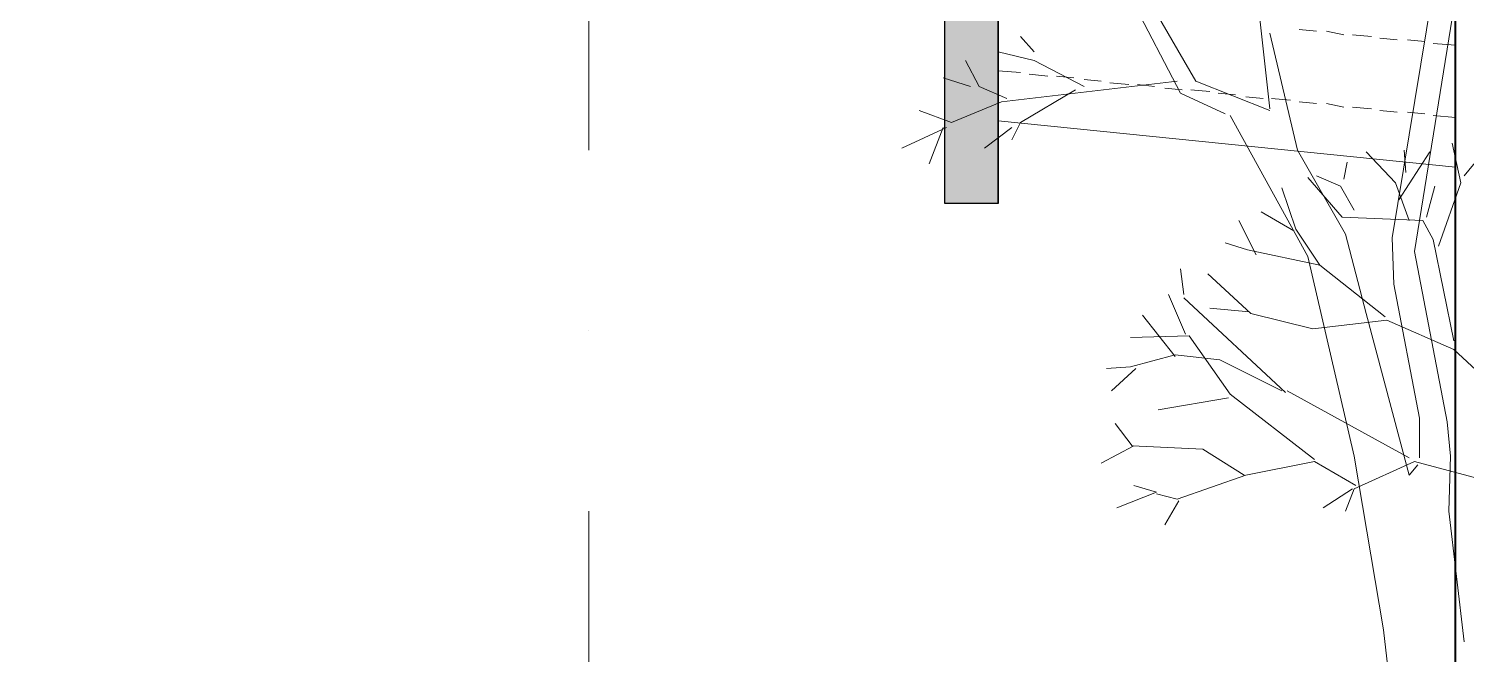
# Model space of a CAD drawing. Header units: millimetres. Extents: x 182 to 575, y -105 to 95.
# Drawn here: x 268.782 to 272.762, y 68.548 to 70.28 of the extents above; entities that cross this region are included whole.
import ezdxf

# ---------------------------------------------------------------- set-up
doc = ezdxf.new("R2010")
doc.units = ezdxf.units.MM
doc.header["$MEASUREMENT"] = 0
doc.layers.add('PDF_Geometry', color=7, linetype='Continuous')
doc.layers.add('PDF_Solid Fills', color=7, linetype='Continuous')

msp = doc.modelspace()

# ---------------------------------------------------------------- hatches: boundary and pattern name
at = {"layer": 'PDF_Solid Fills', "true_color": 0xb9b9b9, "transparency": 33554559}
msp.add_hatch(color=9, dxfattribs=at).paths.add_polyline_path([(261.6659, 70.5062), (261.6659, 73.0681), (261.5183, 73.0681), (261.5183, 70.5062), (259.5945, 70.5062), (259.5945, 69.7967), (259.7945, 69.7967), (259.7945, 70.3586), (267.9183, 70.3586), (267.9183, 66.6777), (268.0659, 66.6777), (268.0659, 70.3586), (271.3183, 70.3586), (271.3183, 69.7967), (271.4659, 69.7967), (271.4659, 70.5062)])
at = {"layer": 'PDF_Solid Fills', "transparency": 33554559}
h = msp.add_hatch(color=256, dxfattribs=at)
h.paths.add_polyline_path([(268.9302, 70.2751), (268.9227, 70.2751), (268.9302, 70.2751)], flags=0)
h.paths.add_polyline_path([(268.9227, 70.2751), (268.9302, 70.2751), (268.9227, 70.2751)], flags=0)
h.paths.add_polyline_path([(268.9327, 70.2701), (268.9252, 70.2701), (268.9327, 70.2701)], flags=0)
h.paths.add_polyline_path([(268.9252, 70.2676), (268.9352, 70.2676), (268.9252, 70.2676)], flags=0)
h.paths.add_polyline_path([(268.9352, 70.2676), (268.9252, 70.2676), (268.9352, 70.2676)], flags=0)
h = msp.add_hatch(color=256, dxfattribs=at)
h.paths.add_polyline_path([(268.9702, 70.2576), (268.9352, 70.2576), (268.9702, 70.2576)], flags=0)
h.paths.add_polyline_path([(268.9352, 70.2576), (268.9702, 70.2576), (268.9352, 70.2576)], flags=0)
h.paths.add_polyline_path([(268.9602, 70.2526), (268.9452, 70.2526), (268.9602, 70.2526)], flags=0)
h.paths.add_polyline_path([(268.9452, 70.2526), (268.9602, 70.2526), (268.9452, 70.2526)], flags=0)
h = msp.add_hatch(color=256, dxfattribs=at)
h.paths.add_polyline_path([(272.2602, 70.2751), (272.2527, 70.2751), (272.2602, 70.2751)], flags=0)
h.paths.add_polyline_path([(272.2527, 70.2751), (272.2602, 70.2751), (272.2527, 70.2751)], flags=0)
h.paths.add_polyline_path([(272.2627, 70.2701), (272.2527, 70.2701), (272.2627, 70.2701)], flags=0)
h.paths.add_polyline_path([(272.2552, 70.2676), (272.2652, 70.2676), (272.2552, 70.2676)], flags=0)
h.paths.add_polyline_path([(272.2652, 70.2676), (272.2552, 70.2676), (272.2652, 70.2676)], flags=0)
h = msp.add_hatch(color=256, dxfattribs=at)
h.paths.add_polyline_path([(272.3052, 70.2726), (272.3127, 70.2726), (272.3052, 70.2726)], flags=0)
h.paths.add_polyline_path([(272.3127, 70.2726), (272.3052, 70.2726), (272.3127, 70.2726)], flags=0)
h.paths.add_polyline_path([(272.3077, 70.2651), (272.3002, 70.2651), (272.3077, 70.2651)], flags=0)
h = msp.add_hatch(color=256, dxfattribs=at)
h.paths.add_polyline_path([(270.7727, 70.1226), (270.7727, 70.1226), (270.7727, 70.1226)], flags=0)
h.paths.add_polyline_path([(270.7777, 70.1201), (270.7652, 70.1201), (270.7777, 70.1201)], flags=0)
h.paths.add_polyline_path([(270.7652, 70.1201), (270.7777, 70.1201), (270.7652, 70.1201)], flags=0)
h = msp.add_hatch(color=256, dxfattribs=at)
h.paths.add_polyline_path([(270.8202, 70.1451), (270.8152, 70.1451), (270.8202, 70.1451)], flags=0)
h.paths.add_polyline_path([(270.8152, 70.1476), (270.8202, 70.1476), (270.8152, 70.1476)], flags=0)
h.paths.add_polyline_path([(270.8202, 70.1476), (270.8152, 70.1476), (270.8202, 70.1476)], flags=0)
h.paths.add_polyline_path([(270.8127, 70.1526), (270.8177, 70.1526), (270.8127, 70.1526)], flags=0)
h.paths.add_polyline_path([(270.8177, 70.1526), (270.8127, 70.1526), (270.8177, 70.1526)], flags=0)
h.paths.add_polyline_path([(270.8102, 70.1551), (270.8177, 70.1551), (270.8102, 70.1551)], flags=0)
h = msp.add_hatch(color=256, dxfattribs=at)
h.paths.add_polyline_path([(272.3077, 70.1226), (272.3102, 70.1226), (272.3077, 70.1226)], flags=0)
h.paths.add_polyline_path([(272.3152, 70.1201), (272.3027, 70.1201), (272.3152, 70.1201)], flags=0)
h.paths.add_polyline_path([(272.3027, 70.1201), (272.3152, 70.1201), (272.3027, 70.1201)], flags=0)
h = msp.add_hatch(color=256, dxfattribs=at)
h.paths.add_polyline_path([(272.3577, 70.1451), (272.3527, 70.1451), (272.3577, 70.1451)], flags=0)
h.paths.add_polyline_path([(272.3527, 70.1476), (272.3577, 70.1476), (272.3527, 70.1476)], flags=0)
h.paths.add_polyline_path([(272.3577, 70.1476), (272.3527, 70.1476), (272.3577, 70.1476)], flags=0)
h.paths.add_polyline_path([(272.3502, 70.1526), (272.3552, 70.1526), (272.3502, 70.1526)], flags=0)
h.paths.add_polyline_path([(272.3552, 70.1526), (272.3502, 70.1526), (272.3552, 70.1526)], flags=0)
h.paths.add_polyline_path([(272.3477, 70.1551), (272.3552, 70.1551), (272.3477, 70.1551)], flags=0)
h = msp.add_hatch(color=256, dxfattribs=at)
h.paths.add_polyline_path([(270.7977, 70.1176), (270.8052, 70.1176), (270.7977, 70.1176)], flags=0)
h.paths.add_polyline_path([(270.8052, 70.1176), (270.7977, 70.1176), (270.8052, 70.1176)], flags=0)
h.paths.add_polyline_path([(270.7927, 70.1176), (270.8102, 70.1176), (270.7927, 70.1176)], flags=0)
h.paths.add_polyline_path([(270.8102, 70.1176), (270.7927, 70.1176), (270.8102, 70.1176)], flags=0)
h.paths.add_polyline_path([(270.7902, 70.1151), (270.8127, 70.1151), (270.7902, 70.1151)], flags=0)
h.paths.add_polyline_path([(270.8127, 70.1151), (270.7902, 70.1151), (270.8127, 70.1151)], flags=0)
h = msp.add_hatch(color=256, dxfattribs=at)
h.paths.add_polyline_path([(272.3352, 70.1176), (272.3427, 70.1176), (272.3352, 70.1176)], flags=0)
h.paths.add_polyline_path([(272.3427, 70.1176), (272.3352, 70.1176), (272.3427, 70.1176)], flags=0)
h.paths.add_polyline_path([(272.3302, 70.1176), (272.3477, 70.1176), (272.3302, 70.1176)], flags=0)
h.paths.add_polyline_path([(272.3477, 70.1176), (272.3302, 70.1176), (272.3477, 70.1176)], flags=0)
h.paths.add_polyline_path([(272.3277, 70.1151), (272.3502, 70.1151), (272.3277, 70.1151)], flags=0)
h.paths.add_polyline_path([(272.3502, 70.1151), (272.3277, 70.1151), (272.3502, 70.1151)], flags=0)
h = msp.add_hatch(color=256, dxfattribs=at)
h.paths.add_polyline_path([(270.3727, 69.4651), (270.3702, 69.4651), (270.3727, 69.4651)], flags=0)
h.paths.add_polyline_path([(270.3677, 69.4651), (270.3752, 69.4651), (270.3677, 69.4651)], flags=0)
h.paths.add_polyline_path([(270.3752, 69.4651), (270.3677, 69.4651), (270.3752, 69.4651)], flags=0)
h = msp.add_hatch(color=256, dxfattribs=at)
h.paths.add_polyline_path([(270.4052, 69.4476), (270.4127, 69.4476), (270.4052, 69.4476)], flags=0)
h.paths.add_polyline_path([(270.4127, 69.4476), (270.4052, 69.4476), (270.4127, 69.4476)], flags=0)
h.paths.add_polyline_path([(270.4152, 69.4451), (270.4077, 69.4451), (270.4152, 69.4451)], flags=0)
h = msp.add_hatch(color=256, dxfattribs=at)
h.paths.add_polyline_path([(270.3652, 69.4326), (270.3752, 69.4326), (270.3652, 69.4326)], flags=0)
h.paths.add_polyline_path([(270.3752, 69.4326), (270.3652, 69.4326), (270.3752, 69.4326)], flags=0)
h.paths.add_polyline_path([(270.3652, 69.4326), (270.3752, 69.4326), (270.3652, 69.4326)], flags=0)
h.paths.add_polyline_path([(270.3677, 69.4301), (270.3802, 69.4301), (270.3677, 69.4301)], flags=0)
h.paths.add_polyline_path([(270.3802, 69.4301), (270.3677, 69.4301), (270.3802, 69.4301)], flags=0)
h = msp.add_hatch(color=256, dxfattribs=at)
h.paths.add_polyline_path([(270.3777, 69.4426), (270.3827, 69.4426), (270.3777, 69.4426)], flags=0)
h.paths.add_polyline_path([(270.3802, 69.4401), (270.3777, 69.4401), (270.3802, 69.4401)], flags=0)
h.paths.add_polyline_path([(270.3777, 69.4376), (270.3802, 69.4376), (270.3777, 69.4376)], flags=0)
h = msp.add_hatch(color=256, dxfattribs=at)
h.paths.add_polyline_path([(270.3802, 69.3726), (270.3952, 69.3726), (270.3802, 69.3726)], flags=0)
h.paths.add_polyline_path([(270.3952, 69.3726), (270.3802, 69.3726), (270.3952, 69.3726)], flags=0)
h.paths.add_polyline_path([(270.3852, 69.3726), (270.3902, 69.3726), (270.3852, 69.3726)], flags=0)
h.paths.add_polyline_path([(270.3902, 69.3726), (270.3852, 69.3726), (270.3902, 69.3726)], flags=0)
h = msp.add_hatch(color=256, dxfattribs=at)
h.paths.add_polyline_path([(269.1752, 69.2051), (269.1702, 69.2051), (269.1752, 69.2051)], flags=0)
h.paths.add_polyline_path([(269.1702, 69.2051), (269.1752, 69.2051), (269.1702, 69.2051)], flags=0)
h.paths.add_polyline_path([(269.1777, 69.2001), (269.1727, 69.2001), (269.1777, 69.2001)], flags=0)
h.paths.add_polyline_path([(269.1727, 69.2001), (269.1777, 69.2001), (269.1727, 69.2001)], flags=0)
h.paths.add_polyline_path([(269.1777, 69.1976), (269.1727, 69.1976), (269.1777, 69.1976)], flags=0)
h = msp.add_hatch(color=256, dxfattribs=at)
h.paths.add_polyline_path([(270.7702, 69.0701), (270.7802, 69.0701), (270.7702, 69.0701)], flags=0)
h.paths.add_polyline_path([(270.7752, 69.0676), (270.7852, 69.0676), (270.7752, 69.0676)], flags=0)
h.paths.add_polyline_path([(270.7852, 69.0676), (270.7752, 69.0676), (270.7852, 69.0676)], flags=0)
h.paths.add_polyline_path([(270.7777, 69.0651), (270.7877, 69.0651), (270.7777, 69.0651)], flags=0)
h.paths.add_polyline_path([(270.7877, 69.0651), (270.7777, 69.0651), (270.7877, 69.0651)], flags=0)
h = msp.add_hatch(color=256, dxfattribs=at)
h.paths.add_polyline_path([(270.7927, 69.0626), (270.7827, 69.0626), (270.7927, 69.0626)], flags=0)
h.paths.add_polyline_path([(270.7827, 69.0626), (270.7927, 69.0626), (270.7827, 69.0626)], flags=0)
h.paths.add_polyline_path([(270.7977, 69.0601), (270.7852, 69.0601), (270.7977, 69.0601)], flags=0)
h.paths.add_polyline_path([(270.7877, 69.0601), (270.8002, 69.0601), (270.7877, 69.0601)], flags=0)
h = msp.add_hatch(color=256, dxfattribs=at)
h.paths.add_polyline_path([(272.3077, 69.0701), (272.3177, 69.0701), (272.3077, 69.0701)], flags=0)
h.paths.add_polyline_path([(272.3177, 69.0701), (272.3077, 69.0701), (272.3177, 69.0701)], flags=0)
h.paths.add_polyline_path([(272.3127, 69.0676), (272.3227, 69.0676), (272.3127, 69.0676)], flags=0)
h.paths.add_polyline_path([(272.3227, 69.0676), (272.3127, 69.0676), (272.3227, 69.0676)], flags=0)
h.paths.add_polyline_path([(272.3152, 69.0651), (272.3252, 69.0651), (272.3152, 69.0651)], flags=0)
h.paths.add_polyline_path([(272.3252, 69.0651), (272.3152, 69.0651), (272.3252, 69.0651)], flags=0)
h = msp.add_hatch(color=256, dxfattribs=at)
h.paths.add_polyline_path([(272.3427, 69.0576), (272.3302, 69.0576), (272.3427, 69.0576)], flags=0)
h.paths.add_polyline_path([(272.3302, 69.0576), (272.3427, 69.0576), (272.3302, 69.0576)], flags=0)
h.paths.add_polyline_path([(272.3327, 69.0551), (272.3477, 69.0551), (272.3327, 69.0551)], flags=0)
h.paths.add_polyline_path([(272.3477, 69.0551), (272.3327, 69.0551), (272.3477, 69.0551)], flags=0)
h = msp.add_hatch(color=256, dxfattribs=at)
h.paths.add_polyline_path([(270.7727, 69.0101), (270.7702, 69.0101), (270.7727, 69.0101)], flags=0)
h.paths.add_polyline_path([(270.7702, 69.0101), (270.7727, 69.0101), (270.7702, 69.0101)], flags=0)
h.paths.add_polyline_path([(270.7777, 69.0101), (270.7652, 69.0101), (270.7777, 69.0101)], flags=0)
h.paths.add_polyline_path([(270.7652, 69.0101), (270.7777, 69.0101), (270.7652, 69.0101)], flags=0)
h.paths.add_polyline_path([(270.7627, 69.0076), (270.7802, 69.0076), (270.7627, 69.0076)], flags=0)
h = msp.add_hatch(color=256, dxfattribs=at)
h.paths.add_polyline_path([(270.7977, 69.0076), (270.8052, 69.0076), (270.7977, 69.0076)], flags=0)
h.paths.add_polyline_path([(270.8052, 69.0076), (270.7977, 69.0076), (270.8052, 69.0076)], flags=0)
h.paths.add_polyline_path([(270.7927, 69.0076), (270.8102, 69.0076), (270.7927, 69.0076)], flags=0)
h.paths.add_polyline_path([(270.7902, 69.0051), (270.8127, 69.0051), (270.7902, 69.0051)], flags=0)
h.paths.add_polyline_path([(270.8127, 69.0051), (270.7902, 69.0051), (270.8127, 69.0051)], flags=0)
h = msp.add_hatch(color=256, dxfattribs=at)
h.paths.add_polyline_path([(272.3077, 69.0101), (272.3102, 69.0101), (272.3077, 69.0101)], flags=0)
h.paths.add_polyline_path([(272.3152, 69.0101), (272.3027, 69.0101), (272.3152, 69.0101)], flags=0)
h.paths.add_polyline_path([(272.3027, 69.0101), (272.3152, 69.0101), (272.3027, 69.0101)], flags=0)
h.paths.add_polyline_path([(272.3002, 69.0076), (272.3177, 69.0076), (272.3002, 69.0076)], flags=0)
h = msp.add_hatch(color=256, dxfattribs=at)
h.paths.add_polyline_path([(272.3352, 69.0076), (272.3427, 69.0076), (272.3352, 69.0076)], flags=0)
h.paths.add_polyline_path([(272.3427, 69.0076), (272.3352, 69.0076), (272.3427, 69.0076)], flags=0)
h.paths.add_polyline_path([(272.3302, 69.0076), (272.3477, 69.0076), (272.3302, 69.0076)], flags=0)
h.paths.add_polyline_path([(272.3277, 69.0051), (272.3502, 69.0051), (272.3277, 69.0051)], flags=0)
h.paths.add_polyline_path([(272.3502, 69.0051), (272.3277, 69.0051), (272.3502, 69.0051)], flags=0)

# ---------------------------------------------------------------- linework, layer by layer
at = {"layer": 'PDF_Geometry', "lineweight": 40}
msp.add_lwpolyline([(272.7326, 66.4062), (272.7326, 83.5396), (272.985, 83.5396), (272.985, 66.4062)], dxfattribs=at)
at = {"layer": 'PDF_Geometry', "lineweight": 13}
for points in [[(272.2183, 70.0586), (272.1612, 70.5729), (271.8278, 71.3729)], [(271.9373, 70.9729), (271.7373, 70.8872), (271.6659, 70.9015), (271.6373, 70.7967), (271.685, 70.6062), (271.8707, 70.3824), (272.0135, 70.1348), (272.2183, 70.0539)], [(270.3326, 69.9443), (270.3326, 70.9443)], [(272.9326, 70.8967), (272.6993, 70.5634), (272.5564, 69.7015), (272.5612, 69.5729), (272.6326, 69.2015), (272.6326, 69.092)], [(272.0945, 70.0443), (271.9707, 70.1015), (271.8373, 70.3586), (271.6421, 70.5872), (271.4183, 70.7396), (271.0326, 70.7443), (270.8326, 70.8015), (270.6373, 70.7158), (270.6088, 70.6443)], [(272.9516, 70.811), (272.7564, 70.5158), (272.6183, 69.6634), (272.7088, 69.192), (272.7183, 69.0967), (272.7135, 68.9443), (272.7564, 68.5824)], [(271.5659, 70.2158), (271.5278, 70.2586)], [(272.2183, 70.2682), (272.2945, 69.9443), (272.4278, 69.711), (272.485, 69.492), (272.604, 69.0443), (272.6278, 69.0729)], [(272.3469, 70.2729), (272.2993, 70.2777)], [(272.4231, 70.2634), (272.3754, 70.2729)], [(272.4993, 70.2586), (272.4469, 70.2634)], [(272.5707, 70.2491), (272.5231, 70.2539)], [(272.6469, 70.2443), (272.5993, 70.2491)], [(271.704, 70.1205), (271.5659, 70.192), (271.4659, 70.2158)], [(272.7326, 70.2348), (272.6707, 70.2396)], [(271.4897, 70.0872), (271.4135, 70.1205), (271.3754, 70.192)], [(271.5278, 70.1586), (271.4659, 70.1634)], [(271.9612, 70.1348), (271.4754, 70.0777), (271.3373, 70.0205), (271.2469, 70.0539)], [(271.3897, 70.1205), (271.3135, 70.1443)], [(271.604, 70.1491), (271.5516, 70.1539)], [(271.6754, 70.1443), (271.6278, 70.1491)], [(271.7516, 70.1348), (271.704, 70.1396)], [(271.8278, 70.1253), (271.7754, 70.1301)], [(271.8992, 70.1205), (271.8516, 70.1253)], [(271.6802, 70.111), (271.5278, 70.0205), (271.504, 69.9729)], [(271.9754, 70.111), (271.9278, 70.1158)], [(272.0516, 70.1062), (271.9993, 70.111)], [(272.1231, 70.0967), (272.0754, 70.1015)], [(272.1993, 70.0872), (272.1516, 70.092)], [(272.2754, 70.0824), (272.2231, 70.0872)], [(272.3469, 70.0729), (272.2993, 70.0777)], [(272.4231, 70.0634), (272.3754, 70.0729)], [(272.4993, 70.0586), (272.4469, 70.0634)], [(272.5707, 70.0491), (272.5231, 70.0539)], [(272.6469, 70.0443), (272.5993, 70.0491)], [(271.3231, 70.0062), (271.1993, 69.9491)], [(271.3135, 70.0062), (271.2754, 69.9062)], [(271.504, 70.0062), (271.4278, 69.9491)], [(272.1088, 70.0396), (272.3231, 69.6491), (272.4516, 69.0967), (272.5326, 68.6158), (272.585, 68.1586), (272.685, 67.4539), (272.7231, 67.0015), (272.7421, 66.4348)], [(272.7326, 70.0348), (272.6707, 70.0396)], [(272.685, 69.6777), (272.7469, 69.8539), (272.7231, 69.9634)], [(272.485, 69.9396), (272.5659, 69.8539), (272.604, 69.7491)], [(272.5754, 69.8062), (272.6612, 69.9396)], [(272.5945, 69.8824), (272.5897, 69.9443)], [(272.7564, 69.8729), (272.7993, 69.9253)], [(272.4231, 69.8634), (272.4326, 69.911)], [(272.3231, 69.8682), (272.4183, 69.7586), (272.6421, 69.7491), (272.6707, 69.6967), (272.7278, 69.4158)], [(272.3469, 69.8729), (272.4135, 69.8443), (272.4516, 69.7777)], [(272.6516, 69.7586), (272.6754, 69.8443)], [(272.5373, 69.4824), (272.3564, 69.6253), (272.2897, 69.7253), (272.2516, 69.8396)], [(272.1945, 69.7729), (272.285, 69.7205)], [(272.1326, 69.7491), (272.1802, 69.6539)], [(272.0945, 69.6872), (272.1564, 69.6681), (272.3564, 69.6253)], [(271.9802, 69.5443), (271.9707, 69.6158)], [(272.0469, 69.6015), (272.1659, 69.492), (272.3373, 69.4491), (272.5421, 69.4729), (272.7278, 69.392), (273.1088, 69.0396)], [(271.985, 69.4348), (271.9373, 69.5443)], [(271.9802, 69.5348), (272.2612, 69.2729)], [(271.9564, 69.3729), (271.8659, 69.4872)], [(272.1612, 69.4967), (272.0516, 69.5062)], [(270.3326, 69.4443), (270.3326, 69.4443)], [(272.3421, 69.0872), (272.1088, 69.2681), (271.9945, 69.4301), (271.8326, 69.4253)], [(271.7659, 69.3396), (271.8326, 69.3443), (271.9564, 69.3777), (272.0802, 69.3634), (272.2516, 69.2777)], [(271.8469, 69.3396), (271.7802, 69.2777)], [(272.104, 69.2586), (271.9088, 69.2253)], [(272.604, 69.092), (272.2659, 69.2777)], [(271.7897, 69.1872), (271.8373, 69.1253), (272.0326, 69.1158), (272.1469, 69.0443)], [(271.8421, 69.1253), (271.7516, 69.0777)], [(271.904, 68.992), (271.9612, 68.9777), (272.1516, 69.0443), (272.3421, 69.0824), (272.4564, 69.0158)], [(273.7231, 68.4539), (273.6135, 68.4967), (273.4993, 68.711), (273.3231, 68.9062), (273.1278, 69.0348), (272.7945, 69.0348), (272.6183, 69.0824), (272.4516, 69.0062), (272.4278, 68.9443)], [(271.7945, 68.9539), (271.904, 68.9967), (271.8421, 69.0158)], [(271.9659, 68.9729), (271.9278, 68.9062)], [(272.4469, 69.0062), (272.3659, 68.9539)], [(270.3326, 67.9443), (270.3326, 68.9443)]]:
    msp.add_lwpolyline(points, dxfattribs=at)
at = {"layer": 'PDF_Geometry', "lineweight": 25}
msp.add_lwpolyline([(271.4659, 69.7967), (271.4659, 70.5062), (271.4659, 69.7967), (271.3183, 69.7967), (271.3183, 70.3586), (268.0659, 70.3586), (268.0659, 66.6777), (269.185, 66.6777)], dxfattribs=at)
at = {"layer": 'PDF_Geometry', "lineweight": 20}
msp.add_lwpolyline([(272.7326, 69.8967), (271.4659, 70.0253)], dxfattribs=at)

doc.saveas('drawing.dxf')
